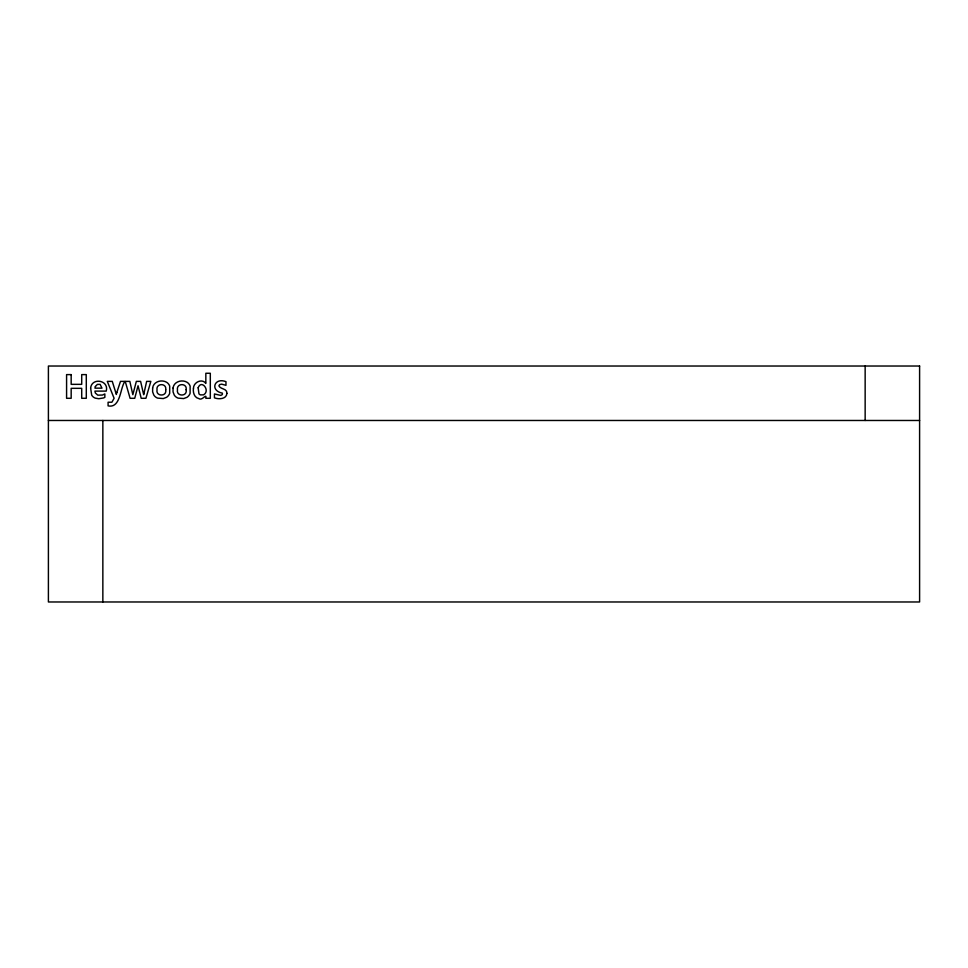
<?xml version="1.0" encoding="UTF-8"?>
<svg xmlns="http://www.w3.org/2000/svg" width="968" height="968" viewBox="0 0 968 968"><rect width="100%" height="100%" fill="white"/><g stroke="black" fill="none" stroke-linecap="round" stroke-linejoin="round"><path stroke-width="1.45" d="M48.4 420.475L919.6 420.475M865.15 366.025L865.15 420.475M102.85 420.475L102.85 601.975M193.467 388.241C192.777 392.294 194.266 397.666 198.839 398.574C202.034 401.333 206.958 392.439 205.833 398.296L210.31 398.296L210.31 373.261L205.833 373.261L205.833 383.437C202.191 378.125 193.479 382.227 193.467 388.241M90.617 388.12L91.706 395.174A6.982 6.982 0 0 0 95.3 398.151L98.809 398.719L103.588 397.945L104.847 397.352L104.847 393.94L102.487 395.053L97.78 395.15L95.336 392.996L94.924 391.108L106.226 391.108C109.336 380.121 91.73 377.121 90.617 388.12M152.629 387.974L152.629 391.858L153.815 395.053A7.696 7.696 0 0 0 157.663 398.126L163.265 398.562L166.544 397.328A7.998 7.998 0 0 0 169.678 393.359L169.702 386.099A7.623 7.623 0 0 0 166.665 382.299C161.632 379.214 153.404 381.549 152.629 387.974M173.066 387.974L173.054 391.858L174.252 395.053A7.696 7.696 0 0 0 178.088 398.126L183.69 398.562L186.969 397.328A7.998 7.998 0 0 0 190.103 393.359L190.127 386.099A7.623 7.623 0 0 0 187.09 382.299C182.057 379.214 173.829 381.549 173.066 387.974M226.899 393.31C226.633 399.239 218.647 399.53 214.448 397.824L214.448 393.952L220.789 395.416L222.362 394.533L222.398 393.153C209.572 390.636 214.436 377.072 225.968 381.67L225.968 385.325L221.636 384.151L219.639 384.611L218.889 385.857C220.305 389.366 227.262 388.325 226.899 393.31M165.709 389.753C167.222 396.795 155.667 396.711 157.022 389.886C155.739 383.026 167.016 382.796 165.709 389.753M186.146 389.753C187.659 396.795 176.091 396.711 177.447 389.886C176.176 383.026 187.453 382.796 186.146 389.753M198.162 387.769L198.96 393.867L200.219 394.871L203.486 394.859C210.746 390.963 201.501 378.875 198.162 387.769M144.075 392.935L143.688 394.726L140.602 381.38L136.343 381.38L132.834 394.69L129.833 381.38L125.223 381.38L130.099 398.296L134.733 398.296L138.049 385.76L141.207 398.296L145.914 398.296L150.839 381.38L146.64 381.38L144.075 392.935M116.813 392.5L116.341 394.448L112.276 381.38L107.303 381.38L114.103 398.271L111.913 402.228L108.089 402.228L108.089 405.882C120.782 408.581 120.008 387.757 124.969 381.38L120.492 381.38L116.813 392.5M95.384 386.51L94.924 388.156L101.991 388.156L100.127 384.381L97.369 384.405L95.384 386.51M919.6 366.025L48.4 366.025L48.4 601.975L919.6 601.975L919.6 366.025M71.172 374.604L66.586 374.604L66.586 398.296L71.172 398.296L71.172 388.325L81.711 388.325L81.711 398.296L86.297 398.296L86.297 374.604L81.711 374.604L81.711 384.344L71.172 384.344L71.172 374.604"/></g></svg>
